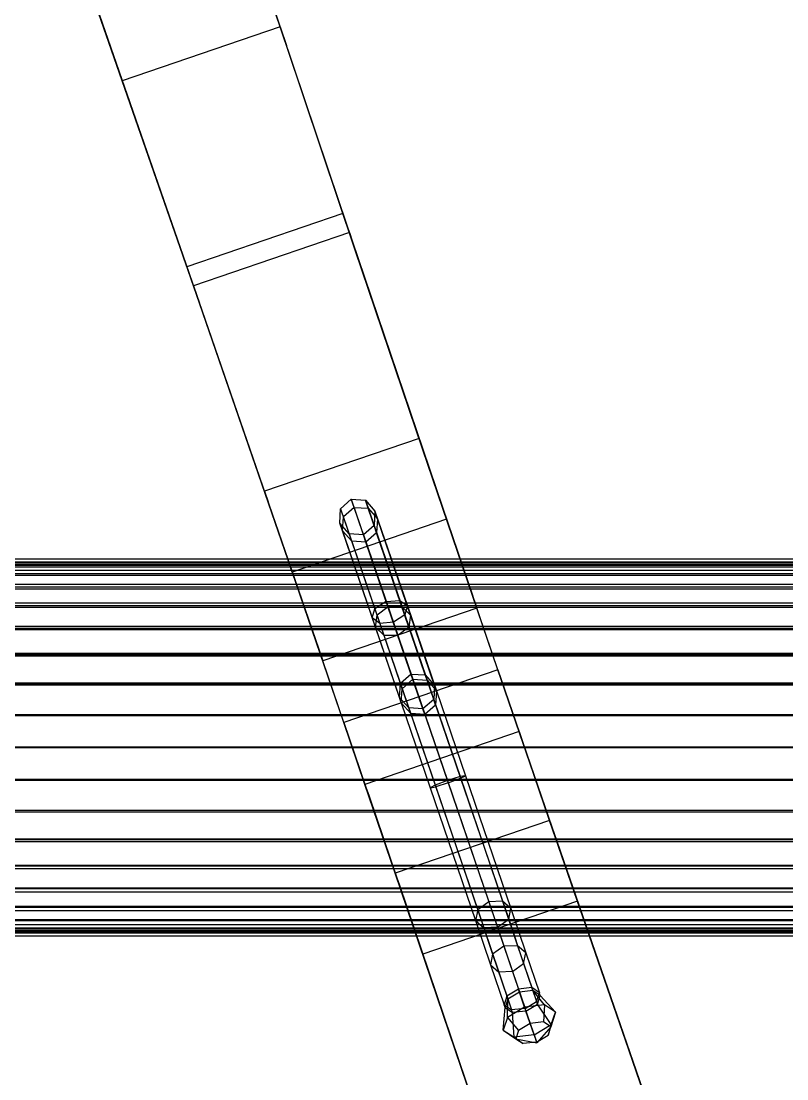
# Model space of a CAD drawing. Extents: x 11992 to 29481, y -6727 to 6811.
# Drawn here: x 14530.4 to 14593.6, y 899.8 to 987.1 of the extents above; entities that cross this region are included whole.
import ezdxf

# ---------------------------------------------------------------- set-up
doc = ezdxf.new("R2010")
doc.units = 0
doc.header["$MEASUREMENT"] = 0
doc.layers.get('0').update_dxf_attribs({"color": 8, "linetype": 'CONTINUOUS'})

msp = doc.modelspace()

# ---------------------------------------------------------------- linework, layer by layer
for p, q in [((14551.812, 986.624, -225.296), (14547.061, 1000.819, -243.545)), ((14552.332, 985.075, -226.302), (14547.509, 999.479, -244.821)), ((14538.78, 982.166, -225.296), (14533.84, 996.296, -243.545)), ((14539.317, 980.623, -226.302), (14534.307, 994.962, -244.821)), ((14549.778, 992.693, -258.024), (14556.666, 972.195, -245.629)), ((14550.109, 991.703, -259.551), (14557, 971.207, -247.156)), ((14536.67, 988.208, -258.024), (14543.78, 967.787, -245.629)), ((14537.014, 987.224, -259.551), (14544.122, 966.801, -247.156)), ((14551.812, 986.624, -225.296), (14538.78, 982.166, -225.296)), ((14557.53, 969.634, -197.935), (14551.812, 986.624, -225.296)), ((14551.812, 986.624, -225.296), (14552.332, 985.075, -226.302)), ((14558.014, 968.2, -199.125), (14552.332, 985.075, -226.302)), ((14556.666, 972.195, -245.629), (14552.332, 985.075, -226.302)), ((14538.78, 982.166, -225.296), (14539.317, 980.623, -226.302)), ((14544.666, 965.233, -197.935), (14538.78, 982.166, -225.296)), ((14545.161, 963.803, -199.125), (14539.317, 980.623, -226.302)), ((14543.78, 967.787, -245.629), (14539.317, 980.623, -226.302)), ((14557, 971.207, -247.156), (14556.666, 972.195, -245.629)), ((14556.666, 972.195, -245.629), (14565.216, 946.963, -230.358)), ((14557, 971.207, -247.156), (14544.122, 966.801, -247.156)), ((14557, 971.207, -247.156), (14565.553, 945.976, -231.884)), ((14557.53, 969.634, -197.935), (14544.666, 965.233, -197.935)), ((14563.281, 952.654, -184.349), (14557.53, 969.634, -197.935)), ((14557.53, 969.634, -197.935), (14558.014, 968.2, -199.125)), ((14563.575, 951.789, -185.994), (14558.014, 968.2, -199.125)), ((14565.216, 946.963, -230.358), (14558.014, 968.2, -199.125)), ((14544.122, 966.801, -247.156), (14543.78, 967.787, -245.629)), ((14543.78, 967.787, -245.629), (14552.476, 942.605, -230.358)), ((14544.122, 966.801, -247.156), (14552.815, 941.618, -231.884)), ((14544.666, 965.233, -197.935), (14545.161, 963.803, -199.125)), ((14550.52, 948.289, -184.349), (14544.666, 965.233, -197.935)), ((14550.817, 947.425, -185.994), (14545.161, 963.803, -199.125)), ((14552.476, 942.605, -230.358), (14545.161, 963.803, -199.125)), ((14563.281, 952.654, -184.349), (14550.52, 948.289, -184.349)), ((14569.797, 933.541, -179.631), (14563.281, 952.654, -184.349)), ((14563.281, 952.654, -184.349), (14563.575, 951.789, -185.994)), ((14569.797, 933.541, -181.949), (14563.575, 951.789, -185.994)), ((14567.719, 939.621, -225.911), (14563.575, 951.789, -185.994)), ((14550.52, 948.289, -184.349), (14550.817, 947.425, -185.994)), ((14557.076, 929.19, -179.631), (14550.52, 948.289, -184.349)), ((14557.076, 929.19, -181.949), (14550.817, 947.425, -185.994)), ((14554.995, 935.268, -225.911), (14550.817, 947.425, -185.994)), ((14557.686, 947.63, -122.115), (14556.806, 946.847, -122.25)), ((14557.917, 946.955, -138.386), (14557.686, 947.63, -122.115)), ((14557.686, 947.63, -122.115), (14558.861, 947.55, -122.25)), ((14557.686, 947.63, -122.115), (14560.576, 939.182, -109.586)), ((14559.087, 946.887, -138.21), (14558.861, 947.55, -122.25)), ((14558.861, 947.55, -122.25), (14559.642, 946.654, -122.576)), ((14558.861, 947.55, -122.25), (14561.688, 939.284, -109.991)), ((14556.737, 945.66, -122.576), (14556.806, 946.847, -122.25)), ((14557.033, 946.185, -138.21), (14556.806, 946.847, -122.25)), ((14556.806, 946.847, -122.25), (14559.635, 938.581, -109.991)), ((14557.917, 946.955, -138.386), (14557.033, 946.185, -138.21)), ((14560.72, 938.76, -148.422), (14557.917, 946.955, -138.386)), ((14557.917, 946.955, -138.386), (14559.087, 946.887, -138.21)), ((14561.866, 938.763, -148.16), (14559.087, 946.887, -138.21)), ((14559.087, 946.887, -138.21), (14559.858, 946.023, -137.786)), ((14559.642, 946.654, -122.576), (14559.573, 945.467, -122.901)), ((14559.858, 946.023, -137.786), (14559.642, 946.654, -122.576)), ((14559.642, 946.654, -122.576), (14562.32, 938.827, -110.967)), ((14565.553, 945.976, -231.884), (14565.216, 946.963, -230.358)), ((14565.216, 946.963, -230.358), (14567.719, 939.621, -225.911)), ((14565.553, 945.976, -231.884), (14552.815, 941.618, -231.884)), ((14557.519, 944.764, -122.901), (14556.737, 945.66, -122.576)), ((14556.953, 945.029, -137.786), (14556.737, 945.66, -122.576)), ((14556.737, 945.66, -122.576), (14559.415, 937.833, -110.967)), ((14556.953, 945.029, -137.786), (14557.033, 946.185, -138.21)), ((14559.812, 938.061, -148.16), (14557.033, 946.185, -138.21)), ((14559.858, 946.023, -137.786), (14559.779, 944.867, -137.362)), ((14562.579, 938.069, -147.527), (14559.858, 946.023, -137.786)), ((14565.553, 945.976, -231.884), (14568.056, 938.634, -227.437)), ((14557.724, 944.164, -137.362), (14556.953, 945.029, -137.786)), ((14559.674, 937.075, -147.527), (14556.953, 945.029, -137.786)), ((14558.694, 944.684, -123.036), (14557.519, 944.764, -122.901)), ((14557.724, 944.164, -137.362), (14557.519, 944.764, -122.901)), ((14557.519, 944.764, -122.901), (14560.047, 937.376, -111.944)), ((14559.573, 945.467, -122.901), (14558.694, 944.684, -123.036)), ((14558.895, 944.097, -137.187), (14558.694, 944.684, -123.036)), ((14558.694, 944.684, -123.036), (14565.628, 924.415, -109.488)), ((14559.779, 944.867, -137.362), (14558.895, 944.097, -137.187)), ((14559.779, 944.867, -137.362), (14559.573, 945.467, -122.901)), ((14559.573, 945.467, -122.901), (14562.101, 938.078, -111.944)), ((14562.441, 937.084, -146.894), (14559.779, 944.867, -137.362)), ((14558.895, 944.097, -137.187), (14557.724, 944.164, -137.362)), ((14560.387, 936.381, -146.894), (14557.724, 944.164, -137.362)), ((14563.604, 930.33, -157.622), (14558.895, 944.097, -137.187)), ((14427.638, 942.706, -126.749), (15683.433, 942.708, -126.75)), ((14427.638, 942.704, -1463.261), (15683.433, 942.708, -1463.262)), ((14427.638, 942.47, -124.049), (15683.433, 942.471, -124.049)), ((14427.638, 942.469, -1460.56), (15683.433, 942.471, -1460.561)), ((14427.638, 942.47, -129.45), (15683.433, 942.471, -129.451)), ((14427.638, 942.469, -1465.962), (15683.433, 942.471, -1465.963)), ((14427.638, 942.404, -126.749), (15683.433, 942.405, -126.75)), ((14427.638, 942.402, -1463.261), (15683.433, 942.405, -1463.262)), ((15683.433, 942.174, -124.102), (14427.638, 942.172, -124.101)), ((15683.433, 942.174, -1460.613), (14427.638, 942.171, -1460.613)), ((15683.433, 942.174, -129.398), (14427.638, 942.172, -129.398)), ((15683.433, 942.174, -1465.91), (14427.638, 942.171, -1465.91)), ((14427.913, 942.268, -126.75), (15683.707, 942.27, -126.75)), ((14427.913, 942.266, -1463.262), (15683.707, 942.27, -1463.262)), ((14427.913, 942.039, -124.124), (15683.707, 942.04, -124.124)), ((14427.913, 942.037, -1460.636), (15683.707, 942.04, -1460.636)), ((14427.913, 942.039, -129.376), (15683.707, 942.04, -129.376)), ((14427.913, 942.037, -1465.888), (15683.707, 942.04, -1465.888)), ((14552.815, 941.618, -231.884), (14552.476, 942.605, -230.358)), ((14552.476, 942.605, -230.358), (14554.995, 935.268, -225.911)), ((14427.638, 941.768, -121.43), (15683.433, 941.77, -121.43)), ((14427.638, 941.768, -132.069), (15683.433, 941.77, -132.07)), ((14427.638, 941.767, -1457.941), (15683.433, 941.77, -1457.942)), ((14427.638, 941.767, -1468.581), (15683.433, 941.77, -1468.582)), ((15683.433, 941.486, -121.533), (14427.638, 941.484, -121.533)), ((15683.433, 941.486, -131.966), (14427.638, 941.484, -131.966)), ((15683.433, 941.485, -1458.045), (14427.638, 941.482, -1458.045)), ((15683.433, 941.485, -1468.478), (14427.638, 941.482, -1468.478)), ((14427.913, 941.356, -121.578), (15683.707, 941.358, -121.578)), ((14427.913, 941.356, -131.921), (15683.707, 941.358, -131.922)), ((14427.913, 941.355, -1458.09), (15683.707, 941.358, -1458.09)), ((14427.913, 941.355, -1468.433), (15683.707, 941.358, -1468.434)), ((14552.815, 941.618, -231.884), (14555.333, 934.281, -227.437)), ((14427.638, 940.623, -134.527), (15683.433, 940.624, -134.527)), ((14427.638, 940.621, -1471.039), (15683.433, 940.624, -1471.039)), ((14427.638, 940.623, -118.972), (15683.433, 940.624, -118.973)), ((14427.638, 940.621, -1455.484), (15683.433, 940.624, -1455.485)), ((15683.433, 940.362, -134.376), (14427.638, 940.36, -134.375)), ((15683.433, 940.362, -1470.888), (14427.638, 940.359, -1470.887)), ((15683.433, 940.362, -119.124), (14427.638, 940.36, -119.124)), ((15683.433, 940.362, -1455.636), (14427.638, 940.359, -1455.635)), ((14427.913, 940.242, -134.31), (15683.707, 940.244, -134.311)), ((14427.913, 940.241, -1470.822), (15683.707, 940.244, -1470.822)), ((14427.913, 940.242, -119.189), (15683.707, 940.244, -119.189)), ((14427.913, 940.241, -1455.701), (15683.707, 940.244, -1455.701)), ((14568.056, 938.634, -227.437), (14567.719, 939.621, -225.911)), ((14569.797, 933.541, -222.2), (14567.719, 939.621, -225.911)), ((14427.638, 939.067, -116.752), (15683.433, 939.069, -116.752)), ((14427.638, 939.067, -136.747), (15683.433, 939.069, -136.748)), ((14427.638, 939.066, -1453.263), (15683.433, 939.068, -1453.264)), ((14427.638, 939.066, -1473.259), (15683.433, 939.068, -1473.26)), ((15683.433, 938.837, -116.946), (14427.638, 938.836, -116.946)), ((15683.433, 938.837, -136.553), (14427.638, 938.836, -136.553)), ((15683.433, 938.837, -1453.458), (14427.638, 938.834, -1453.458)), ((15683.433, 938.837, -1473.065), (14427.638, 938.834, -1473.065)), ((14427.913, 938.73, -117.03), (15683.707, 938.732, -117.03)), ((14427.913, 938.73, -136.469), (15683.707, 938.732, -136.469)), ((14427.913, 938.729, -1453.542), (15683.707, 938.732, -1453.542)), ((14427.913, 938.729, -1472.981), (15683.707, 938.732, -1472.982)), ((14568.056, 938.634, -227.437), (14555.333, 934.281, -227.437)), ((14559.415, 937.833, -110.967), (14559.635, 938.581, -109.991)), ((14560.576, 939.182, -109.586), (14559.635, 938.581, -109.991)), ((14559.635, 938.581, -109.991), (14564.658, 923.895, -106.775)), ((14560.72, 938.76, -148.422), (14559.812, 938.061, -148.16)), ((14560.576, 939.182, -109.586), (14561.688, 939.284, -109.991)), ((14560.576, 939.182, -109.586), (14565.695, 924.218, -106.309)), ((14560.72, 938.76, -148.422), (14561.866, 938.763, -148.16)), ((14562.622, 933.2, -158.513), (14560.72, 938.76, -148.422)), ((14561.688, 939.284, -109.991), (14562.32, 938.827, -110.967)), ((14561.688, 939.284, -109.991), (14566.712, 924.598, -106.775)), ((14563.793, 933.131, -158.383), (14561.866, 938.763, -148.16)), ((14561.866, 938.763, -148.16), (14562.579, 938.069, -147.527)), ((14562.32, 938.827, -110.967), (14562.101, 938.078, -111.944)), ((14562.32, 938.827, -110.967), (14567.114, 924.813, -107.898)), ((14569.797, 933.541, -224.352), (14568.056, 938.634, -227.437)), ((14560.047, 937.376, -111.944), (14559.415, 937.833, -110.967)), ((14559.415, 937.833, -110.967), (14564.209, 923.82, -107.898)), ((14559.674, 937.075, -147.527), (14559.812, 938.061, -148.16)), ((14561.739, 932.428, -158.383), (14559.812, 938.061, -148.16)), ((14562.101, 938.078, -111.944), (14561.159, 937.477, -112.348)), ((14562.101, 938.078, -111.944), (14566.665, 924.737, -109.022)), ((14562.579, 938.069, -147.527), (14562.441, 937.084, -146.894)), ((14564.566, 932.262, -158.068), (14562.579, 938.069, -147.527)), ((14427.638, 937.151, -114.834), (15683.433, 937.152, -114.834)), ((14427.638, 937.149, -1451.346), (15683.433, 937.152, -1451.346)), ((14427.638, 937.151, -138.665), (15683.433, 937.152, -138.665)), ((14427.638, 937.149, -1475.177), (15683.433, 937.152, -1475.177)), ((15683.433, 936.958, -115.066), (14427.638, 936.956, -115.066)), ((15683.433, 936.958, -1451.578), (14427.638, 936.954, -1451.578)), ((15683.433, 936.958, -138.433), (14427.638, 936.956, -138.433)), ((15683.433, 936.958, -1474.945), (14427.638, 936.954, -1474.945)), ((14427.913, 936.867, -115.166), (15683.707, 936.868, -115.167)), ((14427.913, 936.865, -1451.678), (15683.707, 936.868, -1451.678)), ((14427.913, 936.867, -138.333), (15683.707, 936.868, -138.333)), ((14427.913, 936.865, -1474.845), (15683.707, 936.868, -1474.845)), ((14560.387, 936.381, -146.894), (14559.674, 937.075, -147.527)), ((14561.661, 931.268, -158.067), (14559.674, 937.075, -147.527)), ((14561.159, 937.477, -112.348), (14560.047, 937.376, -111.944)), ((14560.047, 937.376, -111.944), (14564.61, 924.035, -109.022)), ((14562.441, 937.084, -146.894), (14561.533, 936.385, -146.631)), ((14564.487, 931.102, -157.752), (14562.441, 937.084, -146.894)), ((14561.533, 936.385, -146.631), (14560.387, 936.381, -146.894)), ((14562.433, 930.399, -157.752), (14560.387, 936.381, -146.894)), ((14555.333, 934.281, -227.437), (14554.995, 935.268, -225.911)), ((14557.076, 929.19, -222.2), (14554.995, 935.268, -225.911)), ((14427.638, 934.929, -113.279), (15683.433, 934.931, -113.279)), ((14427.638, 934.929, -140.22), (15683.433, 934.931, -140.22)), ((14427.638, 934.928, -1449.791), (15683.433, 934.931, -1449.791)), ((14427.638, 934.928, -1476.732), (15683.433, 934.931, -1476.732)), ((15683.433, 934.779, -113.541), (14427.638, 934.777, -113.541)), ((15683.433, 934.779, -139.958), (14427.638, 934.777, -139.958)), ((15683.433, 934.779, -1450.053), (14427.638, 934.776, -1450.053)), ((15683.433, 934.779, -1476.47), (14427.638, 934.776, -1476.47)), ((14427.913, 934.708, -113.654), (15683.707, 934.709, -113.654)), ((14427.913, 934.708, -139.845), (15683.707, 934.709, -139.845)), ((14427.913, 934.706, -1450.166), (15683.707, 934.709, -1450.167)), ((14427.913, 934.706, -1476.357), (15683.707, 934.709, -1476.357)), ((14557.076, 929.19, -224.352), (14555.333, 934.281, -227.437)), ((14569.797, 933.541, -224.352), (14557.076, 929.19, -224.352)), ((14569.797, 933.541, -179.631), (14557.076, 929.19, -179.631)), ((14571.54, 928.45, -227.437), (14569.797, 933.541, -224.352)), ((14569.797, 933.541, -224.352), (14569.797, 933.541, -222.2)), ((14571.878, 927.463, -225.911), (14569.797, 933.541, -222.2)), ((14569.797, 933.541, -181.949), (14569.797, 933.541, -179.631)), ((14576.353, 914.442, -184.349), (14569.797, 933.541, -179.631)), ((14569.797, 933.541, -181.949), (14576.055, 915.306, -185.994)), ((14569.797, 933.541, -222.2), (14569.797, 933.541, -181.949)), ((14427.638, 932.472, -141.366), (15683.433, 932.473, -141.366)), ((14427.638, 932.47, -1477.878), (15683.433, 932.473, -1477.878)), ((14427.638, 932.472, -112.133), (15683.433, 932.473, -112.133)), ((14427.638, 932.47, -1448.645), (15683.433, 932.473, -1448.645)), ((14561.661, 931.268, -158.067), (14561.739, 932.428, -158.383)), ((14562.622, 933.2, -158.513), (14561.739, 932.428, -158.383)), ((14561.888, 931.994, -168.633), (14561.739, 932.428, -158.383)), ((14562.769, 932.77, -182.207), (14561.888, 931.994, -182.207)), ((14562.769, 932.77, -168.643), (14561.888, 931.994, -168.633)), ((14562.769, 932.77, -168.643), (14562.622, 933.2, -158.513)), ((14562.622, 933.2, -158.513), (14563.793, 933.131, -158.383)), ((14562.769, 932.77, -182.207), (14563.942, 932.696, -182.207)), ((14562.769, 932.77, -182.207), (14562.769, 932.77, -168.643)), ((14562.769, 932.77, -168.643), (14563.942, 932.696, -168.633)), ((14563.942, 932.696, -168.633), (14563.793, 933.131, -158.383)), ((14563.793, 933.131, -158.383), (14564.566, 932.262, -158.068)), ((14563.942, 932.696, -182.207), (14563.942, 932.696, -168.633)), ((14563.942, 932.696, -182.207), (14564.719, 931.815, -182.207)), ((14563.942, 932.696, -168.633), (14564.719, 931.815, -168.608)), ((15683.433, 932.369, -141.082), (14427.638, 932.368, -141.081)), ((15683.433, 932.369, -1477.594), (14427.638, 932.367, -1477.593)), ((15683.433, 932.369, -112.418), (14427.638, 932.368, -112.418)), ((15683.433, 932.369, -1448.93), (14427.638, 932.367, -1448.929)), ((14427.913, 932.319, -140.959), (15683.707, 932.321, -140.959)), ((14427.913, 932.319, -112.541), (15683.707, 932.321, -112.541)), ((14427.913, 932.317, -1477.471), (15683.707, 932.32, -1477.471)), ((14427.913, 932.317, -1449.053), (15683.707, 932.32, -1449.053)), ((14561.814, 930.821, -182.207), (14561.888, 931.994, -182.207)), ((14561.814, 930.821, -168.608), (14561.888, 931.994, -168.633)), ((14561.888, 931.994, -182.207), (14561.888, 931.994, -168.633)), ((14564.566, 932.262, -158.068), (14564.487, 931.102, -157.752)), ((14564.719, 931.815, -168.608), (14564.566, 932.262, -158.068)), ((14564.719, 931.815, -182.207), (14564.644, 930.642, -182.207)), ((14564.719, 931.815, -168.608), (14564.644, 930.642, -168.584)), ((14564.719, 931.815, -182.207), (14564.719, 931.815, -168.608)), ((14562.433, 930.399, -157.752), (14561.661, 931.268, -158.067)), ((14561.814, 930.821, -168.608), (14561.661, 931.268, -158.067)), ((14562.591, 929.94, -182.207), (14561.814, 930.821, -182.207)), ((14562.591, 929.94, -168.584), (14561.814, 930.821, -168.608)), ((14561.814, 930.821, -182.207), (14561.814, 930.821, -168.608)), ((14564.487, 931.102, -157.752), (14563.604, 930.33, -157.622)), ((14564.644, 930.642, -168.584), (14564.487, 931.102, -157.752)), ((14427.638, 929.853, -111.431), (15683.433, 929.854, -111.432)), ((14427.638, 929.853, -142.068), (15683.433, 929.854, -142.068)), ((14427.638, 929.852, -1447.943), (15683.433, 929.854, -1447.944)), ((14427.638, 929.852, -1478.579), (15683.433, 929.854, -1478.58)), ((15683.433, 929.802, -111.729), (14427.638, 929.8, -111.729)), ((15683.433, 929.802, -141.77), (14427.638, 929.8, -141.77)), ((15683.433, 929.801, -1448.241), (14427.638, 929.799, -1448.241)), ((15683.433, 929.801, -1478.282), (14427.638, 929.799, -1478.281)), ((14427.913, 929.773, -111.858), (15683.707, 929.775, -111.858)), ((14427.913, 929.773, -141.641), (15683.707, 929.775, -141.641)), ((14427.913, 929.772, -1448.37), (15683.707, 929.775, -1448.37)), ((14427.913, 929.772, -1478.153), (15683.707, 929.775, -1478.153)), ((14563.604, 930.33, -157.622), (14562.433, 930.399, -157.752)), ((14562.591, 929.94, -168.584), (14562.433, 930.399, -157.752)), ((14563.763, 929.866, -182.207), (14562.591, 929.94, -182.207)), ((14563.763, 929.866, -168.574), (14562.591, 929.94, -168.584)), ((14562.591, 929.94, -182.207), (14562.591, 929.94, -168.584)), ((14563.763, 929.866, -168.574), (14563.604, 930.33, -157.622)), ((14564.644, 930.642, -182.207), (14563.763, 929.866, -182.207)), ((14564.644, 930.642, -168.584), (14563.763, 929.866, -168.574)), ((14563.763, 929.866, -182.207), (14563.763, 929.866, -168.574)), ((14564.644, 930.642, -182.207), (14564.644, 930.642, -168.584)), ((14559.154, 923.11, -225.911), (14557.076, 929.19, -222.2)), ((14557.076, 929.19, -224.352), (14557.076, 929.19, -222.2)), ((14558.817, 924.097, -227.437), (14557.076, 929.19, -224.352)), ((14557.076, 929.19, -181.949), (14563.298, 910.942, -185.994)), ((14563.592, 910.076, -184.349), (14557.076, 929.19, -179.631)), ((14557.076, 929.19, -181.949), (14557.076, 929.19, -179.631)), ((14557.076, 929.19, -222.2), (14557.076, 929.19, -181.949)), ((14571.54, 928.45, -227.437), (14558.817, 924.097, -227.437)), ((14574.058, 921.113, -231.884), (14571.54, 928.45, -227.437)), ((14571.54, 928.45, -227.437), (14571.878, 927.463, -225.911)), ((14427.638, 927.152, -111.195), (15683.433, 927.153, -111.195)), ((15683.433, 927.153, -111.498), (14427.638, 927.152, -111.497)), ((14427.638, 927.15, -1447.707), (15683.433, 927.153, -1447.707)), ((15683.433, 927.153, -1448.01), (14427.638, 927.15, -1448.01)), ((14427.638, 927.152, -142.304), (15683.433, 927.153, -142.304)), ((15683.433, 927.153, -142.002), (14427.638, 927.152, -142.001)), ((14427.638, 927.15, -1478.816), (15683.433, 927.153, -1478.816)), ((15683.433, 927.153, -1478.514), (14427.638, 927.15, -1478.513)), ((14574.397, 920.126, -230.358), (14571.878, 927.463, -225.911)), ((14571.878, 927.463, -225.911), (14576.055, 915.306, -185.994)), ((14427.913, 927.147, -111.628), (15683.707, 927.149, -111.629)), ((14427.913, 927.146, -1448.14), (15683.707, 927.149, -1448.141)), ((14427.913, 927.147, -141.871), (15683.707, 927.149, -141.871)), ((14427.913, 927.146, -1478.383), (15683.707, 927.149, -1478.383)), ((14566.665, 924.737, -109.022), (14565.628, 924.415, -109.488)), ((14565.695, 924.218, -106.309), (14566.712, 924.598, -106.775)), ((14567.114, 924.813, -107.898), (14566.665, 924.737, -109.022)), ((14566.665, 924.737, -109.022), (14570.176, 914.451, -114.248)), ((14566.712, 924.598, -106.775), (14567.114, 924.813, -107.898)), ((14566.712, 924.598, -106.775), (14570.686, 912.969, -112.572)), ((14567.114, 924.813, -107.898), (14570.856, 913.856, -113.411)), ((15683.433, 924.505, -111.729), (14427.638, 924.504, -111.729)), ((15683.433, 924.505, -141.77), (14427.638, 924.504, -141.77)), ((15683.433, 924.505, -1448.241), (14427.638, 924.502, -1448.241)), ((15683.433, 924.505, -1478.282), (14427.638, 924.502, -1478.281)), ((14427.638, 924.451, -111.431), (15683.433, 924.453, -111.432)), ((14427.638, 924.451, -142.068), (15683.433, 924.453, -142.068)), ((14427.638, 924.45, -1447.943), (15683.433, 924.453, -1447.944)), ((14427.638, 924.45, -1478.579), (15683.433, 924.453, -1478.58)), ((14427.913, 924.521, -111.858), (15683.707, 924.523, -111.858)), ((14427.913, 924.521, -141.641), (15683.707, 924.523, -141.641)), ((14427.913, 924.52, -1448.37), (15683.707, 924.523, -1448.37)), ((14427.913, 924.52, -1478.153), (15683.707, 924.523, -1478.153)), ((14558.817, 924.097, -227.437), (14559.154, 923.11, -225.911)), ((14561.32, 916.755, -231.884), (14558.817, 924.097, -227.437)), ((14564.61, 924.035, -109.022), (14564.209, 923.82, -107.898)), ((14564.209, 923.82, -107.898), (14564.658, 923.895, -106.775)), ((14564.209, 923.82, -107.898), (14567.952, 912.862, -113.406)), ((14565.628, 924.415, -109.488), (14564.61, 924.035, -109.022)), ((14564.61, 924.035, -109.022), (14568.122, 913.748, -114.244)), ((14565.695, 924.218, -106.309), (14564.658, 923.895, -106.775)), ((14564.658, 923.895, -106.775), (14568.632, 912.266, -112.569)), ((14565.628, 924.415, -109.488), (14569.043, 914.407, -114.593)), ((14565.695, 924.218, -106.309), (14569.765, 912.311, -112.223)), ((14561.656, 915.768, -230.358), (14559.154, 923.11, -225.911)), ((14559.154, 923.11, -225.911), (14563.298, 910.942, -185.994)), ((15683.433, 921.937, -141.082), (14427.638, 921.936, -141.081)), ((15683.433, 921.937, -112.418), (14427.638, 921.936, -112.418)), ((15683.433, 921.936, -1477.594), (14427.638, 921.934, -1477.593)), ((15683.433, 921.936, -1448.93), (14427.638, 921.934, -1448.929)), ((14427.913, 921.975, -140.959), (15683.707, 921.977, -140.959)), ((14427.913, 921.974, -1477.471), (15683.707, 921.977, -1477.471)), ((14427.913, 921.975, -112.541), (15683.707, 921.977, -112.541)), ((14427.913, 921.974, -1449.052), (15683.707, 921.977, -1449.053)), ((14427.638, 921.833, -112.133), (15683.433, 921.834, -112.133)), ((14427.638, 921.833, -141.366), (15683.433, 921.833, -141.366)), ((14427.638, 921.831, -1477.877), (15683.433, 921.833, -1477.878)), ((14427.638, 921.831, -1448.645), (15683.433, 921.833, -1448.645)), ((14574.058, 921.113, -231.884), (14561.32, 916.755, -231.884)), ((14582.751, 895.929, -247.156), (14574.058, 921.113, -231.884)), ((14574.058, 921.113, -231.884), (14574.397, 920.126, -230.358)), ((15683.433, 919.527, -113.541), (14427.638, 919.526, -113.541)), ((15683.433, 919.527, -139.958), (14427.638, 919.526, -139.958)), ((15683.433, 919.527, -1450.053), (14427.638, 919.524, -1450.053)), ((15683.433, 919.527, -1476.47), (14427.638, 919.524, -1476.47)), ((14427.638, 919.374, -113.279), (15683.433, 919.376, -113.279)), ((14427.638, 919.374, -140.22), (15683.433, 919.376, -140.22)), ((14427.638, 919.373, -1449.791), (15683.433, 919.376, -1449.791)), ((14427.638, 919.373, -1476.732), (15683.433, 919.376, -1476.732)), ((14427.913, 919.587, -113.654), (15683.707, 919.588, -113.654)), ((14427.913, 919.587, -139.845), (15683.707, 919.588, -139.845)), ((14427.913, 919.585, -1450.166), (15683.707, 919.588, -1450.166)), ((14427.913, 919.585, -1476.357), (15683.707, 919.588, -1476.357)), ((14583.093, 894.944, -245.629), (14574.397, 920.126, -230.358)), ((14574.397, 920.126, -230.358), (14581.712, 898.928, -199.125)), ((15683.433, 917.35, -115.066), (14427.638, 917.348, -115.066)), ((15683.433, 917.35, -138.433), (14427.638, 917.348, -138.433)), ((15683.433, 917.349, -1451.578), (14427.638, 917.346, -1451.578)), ((15683.433, 917.349, -1474.945), (14427.638, 917.346, -1474.945)), ((14427.638, 917.154, -114.834), (15683.433, 917.155, -114.834)), ((14427.638, 917.152, -1451.346), (15683.433, 917.155, -1451.346)), ((14427.638, 917.154, -138.665), (15683.433, 917.155, -138.665)), ((14427.638, 917.152, -1475.177), (15683.433, 917.155, -1475.177)), ((14427.913, 917.427, -115.166), (15683.707, 917.429, -115.167)), ((14427.913, 917.426, -1451.678), (15683.707, 917.429, -1451.678)), ((14427.913, 917.427, -138.333), (15683.707, 917.429, -138.333)), ((14427.913, 917.426, -1474.845), (15683.707, 917.429, -1474.845)), ((14561.32, 916.755, -231.884), (14561.656, 915.768, -230.358)), ((14569.873, 891.524, -247.156), (14561.32, 916.755, -231.884)), ((15683.433, 915.47, -116.946), (14427.638, 915.469, -116.946)), ((15683.433, 915.47, -136.553), (14427.638, 915.469, -136.553)), ((15683.433, 915.47, -1453.458), (14427.638, 915.467, -1453.458)), ((15683.433, 915.47, -1473.065), (14427.638, 915.467, -1473.065)), ((14427.638, 915.237, -116.752), (15683.433, 915.238, -116.752)), ((14427.638, 915.237, -136.747), (15683.433, 915.238, -136.748)), ((14427.638, 915.235, -1453.263), (15683.433, 915.238, -1453.264)), ((14427.638, 915.235, -1473.259), (15683.433, 915.238, -1473.26)), ((14427.913, 915.564, -117.03), (15683.707, 915.565, -117.03)), ((14427.913, 915.564, -136.469), (15683.707, 915.565, -136.469)), ((14427.913, 915.562, -1453.542), (15683.707, 915.565, -1453.542)), ((14427.913, 915.562, -1472.981), (15683.707, 915.565, -1472.981)), ((14570.207, 890.535, -245.629), (14561.656, 915.768, -230.358)), ((14561.656, 915.768, -230.358), (14568.859, 894.531, -199.125)), ((14576.353, 914.442, -184.349), (14576.055, 915.306, -185.994)), ((14576.055, 915.306, -185.994), (14581.712, 898.928, -199.125)), ((14576.353, 914.442, -184.349), (14563.592, 910.076, -184.349)), ((14569.043, 914.407, -114.593), (14568.122, 913.748, -114.244)), ((14570.176, 914.451, -114.248), (14569.043, 914.407, -114.593)), ((14569.043, 914.407, -114.593), (14570.274, 910.734, -125.988)), ((14570.856, 913.856, -113.411), (14570.176, 914.451, -114.248)), ((14570.176, 914.451, -114.248), (14571.406, 910.78, -125.66)), ((14576.353, 914.442, -184.349), (14582.207, 897.498, -197.935)), ((15683.433, 913.945, -134.376), (14427.638, 913.943, -134.375)), ((15683.433, 913.945, -1470.888), (14427.638, 913.942, -1470.887)), ((15683.433, 913.945, -119.124), (14427.638, 913.943, -119.124)), ((15683.433, 913.945, -1455.636), (14427.638, 913.942, -1455.635)), ((14427.638, 913.682, -134.527), (15683.433, 913.683, -134.527)), ((14427.638, 913.68, -1471.038), (15683.433, 913.683, -1471.039)), ((14427.638, 913.682, -118.972), (15683.433, 913.683, -118.973)), ((14427.638, 913.68, -1455.484), (15683.433, 913.683, -1455.484)), ((14427.913, 914.052, -134.31), (15683.707, 914.054, -134.311)), ((14427.913, 914.051, -1470.822), (15683.707, 914.054, -1470.822)), ((14427.913, 914.052, -119.189), (15683.707, 914.054, -119.189)), ((14427.913, 914.051, -1455.701), (15683.707, 914.054, -1455.701)), ((14568.122, 913.748, -114.244), (14567.952, 912.862, -113.406)), ((14568.122, 913.748, -114.244), (14569.352, 910.077, -125.66)), ((14570.686, 912.969, -112.572), (14570.856, 913.856, -113.411)), ((14570.856, 913.856, -113.411), (14572.083, 910.188, -124.867)), ((15683.433, 912.821, -121.533), (14427.638, 912.82, -121.533)), ((15683.433, 912.821, -131.966), (14427.638, 912.82, -131.966)), ((15683.433, 912.821, -1458.045), (14427.638, 912.818, -1458.045)), ((15683.433, 912.821, -1468.478), (14427.638, 912.818, -1468.478)), ((14427.638, 912.535, -121.43), (15683.433, 912.537, -121.43)), ((14427.638, 912.535, -132.069), (15683.433, 912.537, -132.07)), ((14427.638, 912.534, -1457.941), (15683.433, 912.537, -1457.942)), ((14427.638, 912.534, -1468.581), (15683.433, 912.537, -1468.582)), ((14427.913, 912.938, -121.578), (15683.707, 912.94, -121.578)), ((14427.913, 912.938, -131.921), (15683.707, 912.94, -131.922)), ((14427.913, 912.936, -1458.09), (15683.707, 912.939, -1458.09)), ((14427.913, 912.936, -1468.433), (15683.707, 912.939, -1468.434)), ((14567.952, 912.862, -113.406), (14568.632, 912.266, -112.569)), ((14567.952, 912.862, -113.406), (14569.179, 909.195, -124.867)), ((14569.765, 912.311, -112.223), (14568.632, 912.266, -112.569)), ((14569.765, 912.311, -112.223), (14570.686, 912.969, -112.572)), ((14569.765, 912.311, -112.223), (14570.988, 908.649, -123.745)), ((14570.686, 912.969, -112.572), (14571.91, 909.306, -124.074)), ((15683.433, 912.133, -124.101), (14427.638, 912.132, -124.101)), ((15683.433, 912.133, -1460.613), (14427.638, 912.13, -1460.613)), ((15683.433, 912.133, -129.398), (14427.638, 912.132, -129.398)), ((15683.433, 912.133, -1465.91), (14427.638, 912.13, -1465.91)), ((15683.433, 911.901, -126.75), (14427.638, 911.9, -126.749)), ((15683.433, 911.901, -1463.262), (14427.638, 911.899, -1463.261)), ((14427.638, 911.834, -124.049), (15683.433, 911.836, -124.049)), ((14427.638, 911.834, -129.45), (15683.433, 911.836, -129.45)), ((14427.638, 911.832, -1460.56), (15683.433, 911.835, -1460.561)), ((14427.638, 911.832, -1465.962), (15683.433, 911.835, -1465.962)), ((14427.638, 911.598, -126.749), (15683.433, 911.599, -126.75)), ((14427.638, 911.596, -1463.261), (15683.433, 911.599, -1463.262)), ((14427.913, 912.256, -124.124), (15683.707, 912.257, -124.124)), ((14427.913, 912.254, -1460.636), (15683.707, 912.257, -1460.636)), ((14427.913, 912.256, -129.375), (15683.707, 912.257, -129.376)), ((14427.913, 912.254, -1465.887), (15683.707, 912.257, -1465.888)), ((14427.913, 912.026, -126.75), (15683.707, 912.028, -126.75)), ((14427.913, 912.025, -1463.261), (15683.707, 912.028, -1463.262)), ((14568.632, 912.266, -112.569), (14569.856, 908.603, -124.074)), ((14563.592, 910.076, -184.349), (14563.298, 910.942, -185.994)), ((14563.298, 910.942, -185.994), (14568.859, 894.531, -199.125)), ((14570.274, 910.734, -125.988), (14569.352, 910.077, -125.66)), ((14571.406, 910.78, -125.66), (14570.274, 910.734, -125.988)), ((14570.274, 910.734, -125.988), (14571.483, 907.201, -128.398)), ((14572.083, 910.188, -124.867), (14571.406, 910.78, -125.66)), ((14571.406, 910.78, -125.66), (14572.59, 907.317, -128.023)), ((14563.592, 910.076, -184.349), (14569.343, 893.097, -197.935)), ((14569.352, 910.077, -125.66), (14569.179, 909.195, -124.867)), ((14569.352, 910.077, -125.66), (14570.537, 906.614, -128.023)), ((14571.91, 909.306, -124.074), (14572.083, 910.188, -124.867)), ((14572.083, 910.188, -124.867), (14573.21, 906.894, -127.119)), ((14569.179, 909.195, -124.867), (14569.856, 908.603, -124.074)), ((14569.179, 909.195, -124.867), (14570.305, 905.9, -127.119)), ((14570.988, 908.649, -123.745), (14571.91, 909.306, -124.074)), ((14571.91, 909.306, -124.074), (14572.979, 906.18, -126.215)), ((14570.988, 908.649, -123.745), (14569.856, 908.603, -124.074)), ((14569.856, 908.603, -124.074), (14570.925, 905.477, -126.215)), ((14570.988, 908.649, -123.745), (14572.033, 905.593, -125.84)), ((14571.483, 907.201, -128.398), (14570.537, 906.614, -128.023)), ((14572.59, 907.317, -128.023), (14571.483, 907.201, -128.398)), ((14571.567, 906.955, -128.566), (14571.483, 907.201, -128.398)), ((14572.673, 907.076, -128.188), (14571.567, 906.955, -128.566)), ((14573.21, 906.894, -127.119), (14572.59, 907.317, -128.023)), ((14572.673, 907.076, -128.188), (14572.59, 907.317, -128.023)), ((14573.288, 906.665, -127.276), (14572.673, 907.076, -128.188)), ((14573.635, 905.884, -129.631), (14572.673, 907.076, -128.188)), ((14570.537, 906.614, -128.023), (14570.305, 905.9, -127.119)), ((14570.619, 906.373, -128.188), (14570.384, 905.671, -127.276)), ((14570.619, 906.373, -128.188), (14570.537, 906.614, -128.023)), ((14570.588, 904.842, -129.631), (14570.619, 906.373, -128.188)), ((14571.567, 906.955, -128.566), (14570.619, 906.373, -128.188)), ((14571.997, 905.698, -130.197), (14571.567, 906.955, -128.566)), ((14572.979, 906.18, -126.215), (14573.21, 906.894, -127.119)), ((14573.054, 905.962, -126.364), (14573.288, 906.665, -127.276)), ((14573.288, 906.665, -127.276), (14573.21, 906.894, -127.119)), ((14574.542, 905.293, -128.265), (14573.288, 906.665, -127.276)), ((14570.233, 903.818, -128.265), (14570.384, 905.671, -127.276)), ((14570.305, 905.9, -127.119), (14570.925, 905.477, -126.215)), ((14570.384, 905.671, -127.276), (14570.305, 905.9, -127.119)), ((14570.384, 905.671, -127.276), (14571, 905.26, -126.364)), ((14571.997, 905.698, -130.197), (14570.588, 904.842, -129.631)), ((14572.033, 905.593, -125.84), (14570.925, 905.477, -126.215)), ((14571, 905.26, -126.364), (14570.925, 905.477, -126.215)), ((14572.106, 905.38, -125.986), (14571, 905.26, -126.364)), ((14573.635, 905.884, -129.631), (14571.997, 905.698, -130.197)), ((14571.997, 905.698, -130.197), (14572.452, 904.368, -130.195)), ((14572.033, 905.593, -125.84), (14572.979, 906.18, -126.215)), ((14572.106, 905.38, -125.986), (14572.033, 905.593, -125.84)), ((14572.106, 905.38, -125.986), (14573.054, 905.962, -126.364)), ((14572.778, 903.414, -126.334), (14572.106, 905.38, -125.986)), ((14573.054, 905.962, -126.364), (14572.979, 906.18, -126.215)), ((14574.188, 904.269, -126.9), (14573.054, 905.962, -126.364)), ((14573.635, 905.884, -129.631), (14573.556, 904.494, -129.814)), ((14574.542, 905.293, -128.265), (14573.635, 905.884, -129.631)), ((14570.588, 904.842, -129.631), (14570.233, 903.818, -128.265)), ((14570.588, 904.842, -129.631), (14571.502, 903.791, -129.814)), ((14571.14, 903.227, -126.9), (14571, 905.26, -126.364)), ((14573.556, 904.494, -129.814), (14572.452, 904.368, -130.195)), ((14574.168, 904.095, -128.893), (14573.556, 904.494, -129.814)), ((14574.542, 905.293, -128.265), (14574.168, 904.095, -128.893)), ((14574.188, 904.269, -126.9), (14574.542, 905.293, -128.265)), ((14570.233, 903.818, -128.265), (14571.263, 903.101, -128.893)), ((14570.233, 903.818, -128.265), (14571.14, 903.227, -126.9)), ((14571.502, 903.791, -129.814), (14571.263, 903.101, -128.893)), ((14572.452, 904.368, -130.195), (14571.502, 903.791, -129.814)), ((14572.452, 904.368, -130.195), (14572.998, 902.772, -129.436)), ((14572.778, 903.414, -126.334), (14574.188, 904.269, -126.9)), ((14574.168, 904.095, -128.893), (14572.998, 902.772, -129.436)), ((14574.188, 904.269, -126.9), (14573.928, 903.405, -127.973)), ((14573.928, 903.405, -127.973), (14574.168, 904.095, -128.893)), ((14572.778, 903.414, -126.334), (14571.14, 903.227, -126.9)), ((14571.14, 903.227, -126.9), (14571.875, 902.703, -127.973)), ((14571.263, 903.101, -128.893), (14571.875, 902.703, -127.973)), ((14571.263, 903.101, -128.893), (14572.998, 902.772, -129.436)), ((14572.978, 902.828, -127.592), (14571.875, 902.703, -127.973)), ((14572.778, 903.414, -126.334), (14572.978, 902.828, -127.592)), ((14572.978, 902.828, -127.592), (14573.928, 903.405, -127.973)), ((14572.978, 902.828, -127.592), (14572.998, 902.772, -129.436))]:
    msp.add_line(p, q)

doc.saveas('drawing.dxf')
